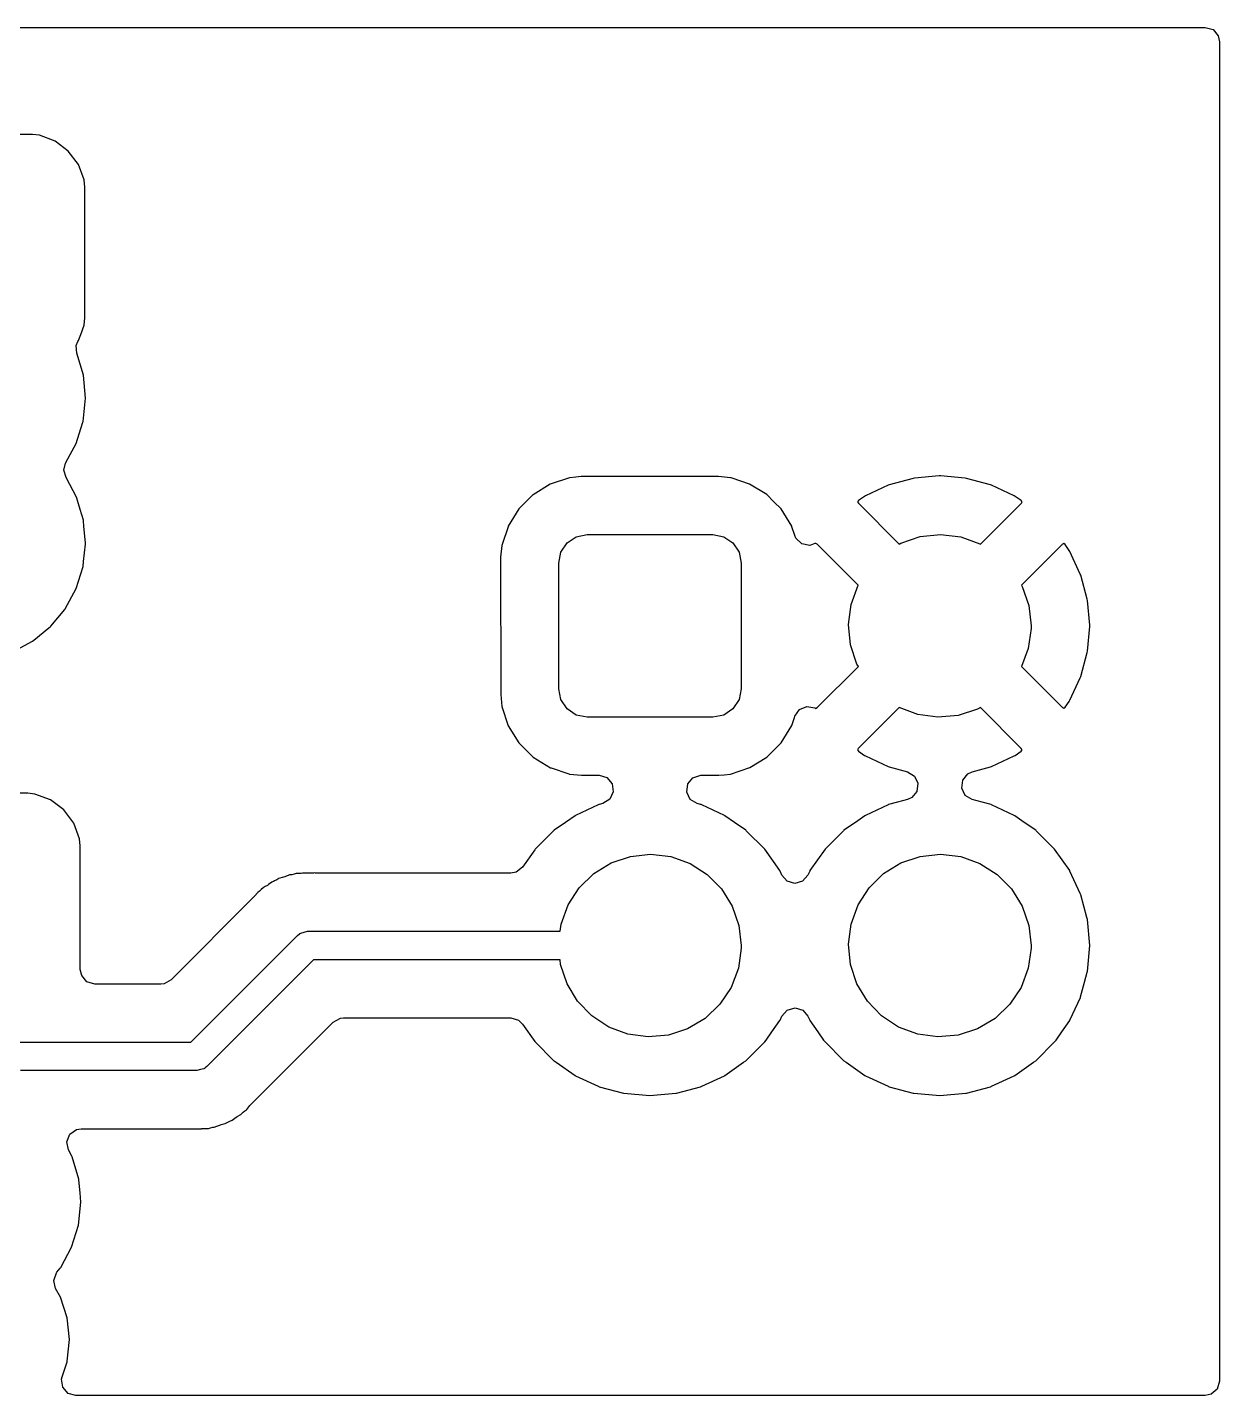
# Model space of a CAD drawing. Extents: x 136.3 to 164.2, y -80.5 to -68.5.
# Drawn here: x 153.79 to 164.24, y -80.49 to -68.51 of the extents above; entities that cross this region are included whole.
import ezdxf

# ---------------------------------------------------------------- set-up
doc = ezdxf.new("R2010")
doc.units = 0
doc.layers.add('BLACK', color=7, linetype='CONTINUOUS')

msp = doc.modelspace()

# ---------------------------------------------------------------- linework, layer by layer
at = {"layer": 'BLACK', "linetype": 'CONTINUOUS'}
for p, q in [((136.385, -68.5085), (164.115, -68.5085)), ((164.115, -68.5085), (164.184, -68.5285)), ((164.184, -68.5285), (164.23, -68.5822)), ((164.23, -68.5822), (164.242, -68.6345)), ((164.242, -68.6345), (164.242, -80.3655)), ((153.838, -69.4465), (152.242, -69.4465)), ((153.9, -69.4533), (153.838, -69.4465)), ((154.037, -69.5044), (153.9, -69.4533)), ((154.153, -69.5917), (154.037, -69.5044)), ((154.241, -69.7083), (154.153, -69.5917)), ((154.292, -69.8447), (154.241, -69.7083)), ((154.298, -69.9069), (154.292, -69.8447)), ((154.298, -71.0531), (154.298, -69.9069)), ((154.292, -71.1153), (154.298, -71.0531)), ((154.241, -71.2517), (154.27, -71.1743)), ((154.27, -71.1743), (154.279, -71.15)), ((154.279, -71.15), (154.292, -71.1153)), ((154.222, -71.2953), (154.235, -71.2586)), ((154.229, -71.3607), (154.222, -71.2953)), ((154.235, -71.2586), (154.241, -71.2517)), ((154.228, -71.361), (154.229, -71.3607)), ((154.285, -71.5554), (154.228, -71.361)), ((154.303, -71.7572), (154.285, -71.5554)), ((154.282, -71.9588), (154.303, -71.7572)), ((154.262, -72.0228), (154.28, -71.9647)), ((154.28, -71.9647), (154.282, -71.9588)), ((154.28, -71.9647), (154.28, -71.9647)), ((154.222, -72.1524), (154.262, -72.0228)), ((154.129, -72.3246), (154.17, -72.25)), ((154.17, -72.25), (154.222, -72.1524)), ((154.114, -72.3856), (154.129, -72.3246)), ((154.134, -72.4513), (154.114, -72.3856)), ((154.134, -72.4514), (154.134, -72.4513)), ((154.166, -72.5123), (154.134, -72.4514)), ((158.544, -72.4525), (158.376, -72.5084)), ((158.6, -72.4466), (158.544, -72.4525)), ((158.646, -72.4418), (158.6, -72.4466)), ((158.649, -72.4415), (158.646, -72.4418)), ((158.646, -72.4418), (158.646, -72.4418)), ((159.255, -72.4415), (158.649, -72.4415)), ((159.851, -72.4415), (159.255, -72.4415)), ((159.955, -72.4522), (159.851, -72.4415)), ((159.962, -72.4544), (159.955, -72.4522)), ((159.969, -72.4568), (159.962, -72.4544)), ((159.962, -72.4544), (159.962, -72.4544)), ((160.123, -72.5079), (159.969, -72.4568)), ((161.557, -72.4584), (161.346, -72.5148)), ((161.567, -72.4565), (161.557, -72.4584)), ((161.785, -72.4375), (161.567, -72.4565)), ((161.795, -72.4375), (161.785, -72.4375)), ((162.013, -72.4565), (161.795, -72.4375)), ((162.023, -72.4584), (162.013, -72.4565)), ((162.234, -72.5148), (162.023, -72.4584)), ((154.224, -72.6235), (154.166, -72.5123)), ((158.22, -72.6066), (158.201, -72.6255)), ((158.226, -72.6014), (158.22, -72.6066)), ((158.376, -72.5084), (158.226, -72.6014)), ((160.273, -72.6006), (160.123, -72.5079)), ((160.336, -72.663), (160.273, -72.6006)), ((161.129, -72.6161), (161.077, -72.6525)), ((161.138, -72.6106), (161.129, -72.6161)), ((161.336, -72.5185), (161.138, -72.6106)), ((161.346, -72.5148), (161.336, -72.5185)), ((162.244, -72.5185), (162.234, -72.5148)), ((162.442, -72.6106), (162.244, -72.5185)), ((162.451, -72.6161), (162.442, -72.6106)), ((162.502, -72.6519), (162.451, -72.6161)), ((154.228, -72.631), (154.224, -72.6235)), ((154.234, -72.6525), (154.228, -72.631)), ((154.258, -72.7317), (154.234, -72.6525)), ((154.285, -72.8254), (154.258, -72.7317)), ((158.101, -72.7265), (158.008, -72.877)), ((158.201, -72.6255), (158.101, -72.7265)), ((160.399, -72.7255), (160.336, -72.663)), ((160.492, -72.8758), (160.399, -72.7255)), ((161.077, -72.6525), (161.069, -72.663)), ((161.069, -72.663), (161.076, -72.6764)), ((161.076, -72.6764), (161.434, -73.0353)), ((162.146, -73.0345), (162.505, -72.6757)), ((162.512, -72.6639), (162.502, -72.6519)), ((162.505, -72.6757), (162.512, -72.6639)), ((154.286, -72.8315), (154.285, -72.8254)), ((154.29, -72.8758), (154.286, -72.8315)), ((154.286, -72.8315), (154.286, -72.8315)), ((154.303, -73.0272), (154.29, -72.8758)), ((158.006, -72.884), (157.955, -73.037)), ((158.008, -72.877), (158.006, -72.884)), ((158.006, -72.884), (158.006, -72.884)), ((158.523, -73.0231), (158.604, -72.969)), ((158.604, -72.969), (158.7, -72.95)), ((158.7, -72.95), (159.8, -72.95)), ((159.8, -72.95), (159.896, -72.969)), ((159.896, -72.969), (159.977, -73.0231)), ((160.494, -72.8828), (160.492, -72.8758)), ((160.519, -72.9593), (160.494, -72.8828)), ((160.494, -72.8828), (160.494, -72.8828)), ((160.529, -72.9816), (160.519, -72.9593)), ((161.449, -73.0261), (161.618, -72.9687)), ((161.618, -72.9687), (161.796, -72.95)), ((161.796, -72.95), (161.973, -72.9711)), ((161.973, -72.9711), (162.141, -73.031)), ((154.287, -73.1853), (154.303, -73.0334)), ((154.303, -73.0334), (154.303, -73.0272)), ((154.303, -73.0334), (154.303, -73.0334)), ((157.952, -73.0448), (157.941, -73.1492)), ((157.955, -73.037), (157.952, -73.0448)), ((158.469, -73.1041), (158.523, -73.0231)), ((159.977, -73.0231), (160.031, -73.1041)), ((160.58, -73.031), (160.529, -72.9816)), ((160.65, -73.045), (160.58, -73.031)), ((160.694, -73.0279), (160.65, -73.045)), ((160.702, -73.0273), (160.694, -73.0279)), ((160.716, -73.0349), (160.702, -73.0273)), ((161.074, -73.3933), (160.716, -73.0349)), ((161.434, -73.0353), (161.449, -73.0261)), ((162.141, -73.031), (162.146, -73.0345)), ((162.864, -73.0356), (162.505, -73.3941)), ((162.877, -73.0286), (162.864, -73.0356)), ((162.887, -73.037), (162.877, -73.0286)), ((162.924, -73.089), (162.887, -73.037)), ((162.929, -73.0985), (162.924, -73.089)), ((154.282, -73.2288), (154.287, -73.1853)), ((157.941, -73.1492), (157.942, -74.3508)), ((158.45, -73.1996), (158.469, -73.1041)), ((158.45, -74.3004), (158.45, -73.1996)), ((160.031, -73.1041), (160.05, -73.1996)), ((160.05, -73.1996), (160.05, -74.3004)), ((163.021, -73.2959), (162.929, -73.0985)), ((154.222, -73.4224), (154.282, -73.2288)), ((163.025, -73.3062), (163.021, -73.2959)), ((163.082, -73.5167), (163.025, -73.3062)), ((154.126, -73.6007), (154.222, -73.4224)), ((161.012, -73.5619), (161.073, -73.3943)), ((161.073, -73.3943), (161.074, -73.3933)), ((162.505, -73.3941), (162.511, -73.4043)), ((162.511, -73.4043), (162.57, -73.5728)), ((160.99, -73.7388), (161.012, -73.5619)), ((162.57, -73.5728), (162.59, -73.75)), ((163.084, -73.5275), (163.082, -73.5167)), ((163.103, -73.7445), (163.084, -73.5275)), ((154.001, -73.7521), (154.122, -73.6055)), ((154.122, -73.6055), (154.126, -73.6007)), ((154.122, -73.6055), (154.122, -73.6055)), ((153.852, -73.8747), (153.983, -73.7681)), ((153.983, -73.7681), (153.997, -73.7569)), ((153.997, -73.7569), (154.001, -73.7521)), ((161.007, -73.9163), (160.99, -73.7388)), ((162.59, -73.7723), (162.565, -73.949)), ((162.59, -73.75), (162.59, -73.7723)), ((163.084, -73.9725), (163.103, -73.7555)), ((163.103, -73.7555), (163.103, -73.7445)), ((153.661, -73.9801), (153.84, -73.885)), ((153.84, -73.885), (153.852, -73.8747)), ((161.064, -74.0856), (161.007, -73.9163)), ((162.565, -73.949), (162.505, -74.106)), ((163.025, -74.1938), (163.082, -73.9833)), ((163.082, -73.9833), (163.084, -73.9725)), ((160.716, -74.4644), (161.076, -74.1051)), ((161.076, -74.1051), (161.064, -74.0856)), ((162.505, -74.106), (162.864, -74.4651)), ((162.929, -74.4015), (163.021, -74.2041)), ((163.021, -74.2041), (163.025, -74.1938)), ((157.942, -74.3508), (157.952, -74.4565)), ((158.469, -74.3959), (158.45, -74.3004)), ((158.523, -74.4769), (158.469, -74.3959)), ((160.031, -74.3959), (159.977, -74.4769)), ((160.05, -74.3004), (160.031, -74.3959)), ((162.888, -74.4622), (162.924, -74.411)), ((162.924, -74.411), (162.929, -74.4015)), ((157.952, -74.4565), (158.008, -74.6242)), ((158.604, -74.531), (158.523, -74.4769)), ((158.7, -74.55), (158.604, -74.531)), ((159.896, -74.531), (159.8, -74.55)), ((159.977, -74.4769), (159.896, -74.531)), ((160.519, -74.5417), (160.56, -74.4833)), ((160.56, -74.4833), (160.625, -74.4561)), ((160.625, -74.4561), (160.695, -74.4686)), ((160.695, -74.4686), (160.701, -74.4725)), ((160.701, -74.4725), (160.716, -74.4644)), ((161.434, -74.4657), (161.075, -74.8243)), ((161.596, -74.5262), (161.434, -74.4657)), ((161.773, -74.5498), (161.596, -74.5262)), ((161.951, -74.5337), (161.773, -74.5498)), ((162.12, -74.4785), (161.951, -74.5337)), ((162.145, -74.464), (162.12, -74.4785)), ((162.504, -74.8236), (162.145, -74.464)), ((162.864, -74.4651), (162.876, -74.4715)), ((162.876, -74.4715), (162.888, -74.4622)), ((158.008, -74.6242), (158.101, -74.7745)), ((159.8, -74.55), (158.7, -74.55)), ((160.399, -74.7735), (160.492, -74.623)), ((160.492, -74.623), (160.515, -74.5538)), ((160.515, -74.5538), (160.519, -74.5417)), ((160.274, -74.8986), (160.399, -74.7735)), ((158.101, -74.7745), (158.227, -74.8994)), ((161.075, -74.8243), (161.068, -74.8361)), ((161.068, -74.8361), (161.078, -74.8481)), ((161.078, -74.8481), (161.129, -74.8839)), ((161.129, -74.8839), (161.138, -74.8894)), ((161.138, -74.8894), (161.336, -74.9815)), ((162.244, -74.9815), (162.442, -74.8894)), ((162.442, -74.8894), (162.451, -74.8839)), ((162.451, -74.8839), (162.503, -74.8475)), ((162.503, -74.8475), (162.511, -74.837)), ((162.511, -74.837), (162.504, -74.8236)), ((158.227, -74.8994), (158.377, -74.9921)), ((158.377, -74.9921), (158.384, -74.9945)), ((158.384, -74.9945), (158.384, -74.9945)), ((158.384, -74.9945), (158.538, -75.0456)), ((159.956, -75.0475), (160.124, -74.9916)), ((160.124, -74.9916), (160.274, -74.8986)), ((161.336, -74.9815), (161.346, -74.9852)), ((161.346, -74.9852), (161.506, -75.028)), ((162.074, -75.028), (162.234, -74.9852)), ((162.234, -74.9852), (162.244, -74.9815)), ((158.538, -75.0456), (158.538, -75.0456)), ((158.538, -75.0456), (158.545, -75.0478)), ((158.545, -75.0478), (158.649, -75.0585)), ((158.649, -75.0585), (158.804, -75.0585)), ((158.804, -75.0585), (158.872, -75.0785)), ((158.872, -75.0785), (158.918, -75.1322)), ((158.918, -75.1322), (158.928, -75.2024)), ((159.581, -75.1349), (159.626, -75.0802)), ((159.626, -75.0802), (159.696, -75.0585)), ((159.696, -75.0585), (159.851, -75.0585)), ((159.851, -75.0585), (159.854, -75.0582)), ((159.854, -75.0582), (159.9, -75.0534)), ((159.854, -75.0582), (159.854, -75.0582)), ((159.9, -75.0534), (159.956, -75.0475)), ((161.506, -75.028), (161.567, -75.065)), ((161.567, -75.065), (161.598, -75.1288)), ((161.598, -75.1288), (161.589, -75.1993)), ((161.982, -75.1706), (161.991, -75.1001)), ((161.991, -75.1001), (162.036, -75.0454)), ((162.036, -75.0454), (162.074, -75.028)), ((153.798, -75.2165), (152.202, -75.2165)), ((153.86, -75.2233), (153.798, -75.2165)), ((153.997, -75.2744), (153.86, -75.2233)), ((158.928, -75.2024), (158.899, -75.267)), ((159.572, -75.2054), (159.581, -75.1349)), ((159.603, -75.2693), (159.572, -75.2054)), ((161.589, -75.1993), (161.544, -75.2541)), ((162.013, -75.2345), (161.982, -75.1706)), ((162.074, -75.2714), (162.013, -75.2345)), ((154.113, -75.3617), (153.997, -75.2744)), ((154.201, -75.4783), (154.113, -75.3617)), ((158.796, -75.318), (158.598, -75.4102)), ((158.801, -75.3157), (158.796, -75.318)), ((158.796, -75.318), (158.796, -75.318)), ((158.806, -75.3143), (158.801, -75.3157)), ((158.836, -75.3062), (158.806, -75.3143)), ((158.806, -75.3143), (158.806, -75.3143)), ((158.899, -75.267), (158.836, -75.3062)), ((159.664, -75.3062), (159.603, -75.2693)), ((159.694, -75.3143), (159.664, -75.3062)), ((159.699, -75.3157), (159.694, -75.3143)), ((159.694, -75.3143), (159.694, -75.3143)), ((159.704, -75.318), (159.699, -75.3157)), ((159.902, -75.4102), (159.704, -75.318)), ((159.704, -75.318), (159.704, -75.318)), ((161.336, -75.318), (161.138, -75.4102)), ((161.341, -75.3157), (161.336, -75.318)), ((161.336, -75.318), (161.336, -75.318)), ((161.418, -75.2951), (161.341, -75.3157)), ((161.506, -75.2714), (161.418, -75.2951)), ((161.544, -75.2541), (161.506, -75.2714)), ((162.162, -75.2951), (162.074, -75.2714)), ((162.239, -75.3157), (162.162, -75.2951)), ((162.244, -75.318), (162.239, -75.3157)), ((162.442, -75.4102), (162.244, -75.318)), ((162.244, -75.318), (162.244, -75.318)), ((154.252, -75.6147), (154.201, -75.4783)), ((158.51, -75.4711), (158.41, -75.5406)), ((158.593, -75.4125), (158.51, -75.4711)), ((158.598, -75.4102), (158.593, -75.4125)), ((158.598, -75.4102), (158.598, -75.4102)), ((159.907, -75.4125), (159.902, -75.4102)), ((159.902, -75.4102), (159.902, -75.4102)), ((159.99, -75.4711), (159.907, -75.4125)), ((160.09, -75.5406), (159.99, -75.4711)), ((161.05, -75.4711), (160.95, -75.5406)), ((161.133, -75.4125), (161.05, -75.4711)), ((161.138, -75.4102), (161.133, -75.4125)), ((161.138, -75.4102), (161.138, -75.4102)), ((162.447, -75.4125), (162.442, -75.4102)), ((162.442, -75.4102), (162.442, -75.4102)), ((162.53, -75.4711), (162.447, -75.4125)), ((162.63, -75.5406), (162.53, -75.4711)), ((158.406, -75.5438), (158.244, -75.7057)), ((158.41, -75.5406), (158.406, -75.5438)), ((158.41, -75.5406), (158.41, -75.5406)), ((160.094, -75.5438), (160.09, -75.5406)), ((160.09, -75.5406), (160.09, -75.5406)), ((160.256, -75.7057), (160.094, -75.5438)), ((160.946, -75.5438), (160.784, -75.7057)), ((160.95, -75.5406), (160.946, -75.5438)), ((160.95, -75.5406), (160.95, -75.5406)), ((162.634, -75.5438), (162.63, -75.5406)), ((162.63, -75.5406), (162.63, -75.5406)), ((162.796, -75.7057), (162.634, -75.5438)), ((154.258, -75.6769), (154.252, -75.6147)), ((154.258, -76.7605), (154.258, -75.6769)), ((158.241, -75.7102), (158.134, -75.8628)), ((158.244, -75.7057), (158.241, -75.7102)), ((158.241, -75.7102), (158.241, -75.7102)), ((160.388, -75.8933), (160.256, -75.7057)), ((160.784, -75.7057), (160.652, -75.8933)), ((162.928, -75.8933), (162.796, -75.7057)), ((158.757, -75.9196), (158.909, -75.8261)), ((158.909, -75.8261), (159.078, -75.7687)), ((159.078, -75.7687), (159.256, -75.75)), ((159.256, -75.75), (159.433, -75.7711)), ((159.433, -75.7711), (159.601, -75.831)), ((159.601, -75.831), (159.751, -75.9265)), ((161.297, -75.9196), (161.449, -75.8261)), ((161.449, -75.8261), (161.618, -75.7687)), ((161.618, -75.7687), (161.796, -75.75)), ((161.796, -75.75), (161.973, -75.7711)), ((161.973, -75.7711), (162.141, -75.831)), ((162.141, -75.831), (162.291, -75.9265)), ((155.99, -75.968), (155.979, -75.9743)), ((155.996, -75.964), (155.99, -75.968)), ((155.99, -75.968), (155.99, -75.968)), ((156.039, -75.9516), (155.996, -75.964)), ((156.05, -75.9478), (156.039, -75.9516)), ((156.084, -75.9344), (156.05, -75.9478)), ((156.091, -75.9315), (156.084, -75.9344)), ((156.084, -75.9344), (156.084, -75.9344)), ((156.104, -75.9299), (156.091, -75.9315)), ((156.111, -75.929), (156.104, -75.9299)), ((156.131, -75.925), (156.111, -75.929)), ((156.132, -75.9245), (156.131, -75.925)), ((156.15, -75.9193), (156.132, -75.9245)), ((156.158, -75.9191), (156.15, -75.9193)), ((156.162, -75.9189), (156.158, -75.9191)), ((156.194, -75.9179), (156.162, -75.9189)), ((156.206, -75.917), (156.194, -75.9179)), ((156.21, -75.9165), (156.206, -75.917)), ((156.206, -75.917), (156.206, -75.917)), ((156.206, -75.917), (156.206, -75.917)), ((156.238, -75.9165), (156.21, -75.9165)), ((156.242, -75.9164), (156.238, -75.9165)), ((156.302, -75.9145), (156.242, -75.9164)), ((156.31, -75.9143), (156.302, -75.9145)), ((156.302, -75.9145), (156.302, -75.9145)), ((156.318, -75.916), (156.31, -75.9143)), ((156.329, -75.9165), (156.318, -75.916)), ((158.031, -75.9165), (156.329, -75.9165)), ((158.078, -75.9071), (158.031, -75.9165)), ((158.134, -75.8628), (158.078, -75.9071)), ((158.63, -76.0444), (158.757, -75.9196)), ((159.751, -75.9265), (159.877, -76.0531)), ((160.39, -75.8982), (160.388, -75.8933)), ((160.406, -75.9325), (160.39, -75.8982)), ((160.39, -75.8982), (160.39, -75.8982)), ((160.451, -75.9847), (160.406, -75.9325)), ((160.634, -75.9325), (160.587, -75.9857)), ((160.65, -75.8982), (160.634, -75.9325)), ((160.652, -75.8933), (160.65, -75.8982)), ((160.65, -75.8982), (160.65, -75.8982)), ((161.17, -76.0444), (161.297, -75.9196)), ((162.291, -75.9265), (162.417, -76.0531)), ((162.93, -75.8982), (162.928, -75.8933)), ((163.021, -76.0929), (162.93, -75.8982)), ((162.93, -75.8982), (162.93, -75.8982)), ((155.813, -76.0845), (155.785, -76.1186)), ((155.829, -76.0726), (155.813, -76.0845)), ((155.844, -76.0598), (155.829, -76.0726)), ((155.859, -76.0455), (155.844, -76.0598)), ((155.878, -76.034), (155.859, -76.0455)), ((155.897, -76.0229), (155.878, -76.034)), ((155.907, -76.0164), (155.897, -76.0229)), ((155.936, -75.9951), (155.907, -76.0164)), ((155.942, -75.9904), (155.936, -75.9951)), ((155.95, -75.9875), (155.942, -75.9904)), ((155.961, -75.983), (155.95, -75.9875)), ((155.95, -75.9875), (155.95, -75.9875)), ((155.979, -75.9743), (155.961, -75.983)), ((158.533, -76.1943), (158.63, -76.0444)), ((159.877, -76.0531), (159.971, -76.2043)), ((160.519, -76.0052), (160.451, -75.9847)), ((160.587, -75.9857), (160.519, -76.0052)), ((161.073, -76.1943), (161.17, -76.0444)), ((162.417, -76.0531), (162.511, -76.2043)), ((155.777, -76.1274), (155.054, -76.8496)), ((155.785, -76.1186), (155.777, -76.1274)), ((158.472, -76.3619), (158.533, -76.1943)), ((159.971, -76.2043), (160.03, -76.3728)), ((161.012, -76.3619), (161.073, -76.1943)), ((162.511, -76.2043), (162.57, -76.3728)), ((163.024, -76.1008), (163.021, -76.0929)), ((163.026, -76.1061), (163.024, -76.1008)), ((163.079, -76.3052), (163.026, -76.1061)), ((163.026, -76.1061), (163.026, -76.1061)), ((163.084, -76.3219), (163.079, -76.3052)), ((163.103, -76.55), (163.084, -76.3219)), ((156.162, -76.4616), (156.179, -76.4483)), ((156.179, -76.4483), (156.182, -76.4448)), ((156.182, -76.4448), (156.185, -76.444)), ((156.185, -76.444), (156.19, -76.4401)), ((156.19, -76.4401), (156.22, -76.4337)), ((156.22, -76.4337), (156.25, -76.425)), ((156.25, -76.425), (158.464, -76.425)), ((158.464, -76.425), (158.472, -76.3619)), ((160.03, -76.3728), (160.05, -76.55)), ((160.99, -76.5388), (161.012, -76.3619)), ((162.57, -76.3728), (162.59, -76.55)), ((155.228, -77.395), (156.162, -76.4616)), ((160.05, -76.55), (160.05, -76.5723)), ((161.007, -76.7163), (160.99, -76.5388)), ((162.59, -76.55), (162.59, -76.5723)), ((163.084, -76.7781), (163.103, -76.55)), ((156.302, -76.675), (155.368, -77.6084)), ((158.463, -76.675), (156.302, -76.675)), ((158.467, -76.7163), (158.463, -76.675)), ((160.05, -76.5723), (160.025, -76.749)), ((162.59, -76.5723), (162.565, -76.749)), ((154.27, -76.8128), (154.258, -76.7605)), ((158.524, -76.8856), (158.467, -76.7163)), ((160.025, -76.749), (159.962, -76.9157)), ((161.064, -76.8856), (161.007, -76.7163)), ((162.565, -76.749), (162.502, -76.9157)), ((163.059, -76.8709), (163.082, -76.7834)), ((163.082, -76.7834), (163.084, -76.7781)), ((163.082, -76.7834), (163.082, -76.7834)), ((154.316, -76.8665), (154.27, -76.8128)), ((154.385, -76.8865), (154.316, -76.8665)), ((154.965, -76.8865), (154.385, -76.8865)), ((154.992, -76.8836), (154.965, -76.8865)), ((155.054, -76.8496), (154.992, -76.8836)), ((158.616, -77.0381), (158.524, -76.8856)), ((159.962, -76.9157), (159.863, -77.0642)), ((161.156, -77.0381), (161.064, -76.8856)), ((162.502, -76.9157), (162.403, -77.0642)), ((163.024, -76.9992), (163.059, -76.8709)), ((158.74, -77.1664), (158.616, -77.0381)), ((161.28, -77.1664), (161.156, -77.0381)), ((162.93, -77.2018), (163.022, -77.0042)), ((163.022, -77.0042), (163.024, -76.9992)), ((163.022, -77.0042), (163.022, -77.0042)), ((158.889, -77.2641), (158.74, -77.1664)), ((159.863, -77.0642), (159.734, -77.1872)), ((160.39, -77.2018), (160.406, -77.1675)), ((160.406, -77.1675), (160.453, -77.1143)), ((160.453, -77.1143), (160.521, -77.0948)), ((160.521, -77.0948), (160.589, -77.1153)), ((160.589, -77.1153), (160.634, -77.1675)), ((160.634, -77.1675), (160.65, -77.2018)), ((161.429, -77.2641), (161.28, -77.1664)), ((162.403, -77.0642), (162.274, -77.1872)), ((155.753, -77.9426), (156.475, -77.2204)), ((156.475, -77.2204), (156.538, -77.1864)), ((156.538, -77.1864), (156.565, -77.1835)), ((156.565, -77.1835), (158.031, -77.1835)), ((158.031, -77.1835), (158.099, -77.2035)), ((158.099, -77.2035), (158.134, -77.2372)), ((158.134, -77.2372), (158.241, -77.3898)), ((159.056, -77.3262), (158.889, -77.2641)), ((159.58, -77.2785), (159.411, -77.3337)), ((159.734, -77.1872), (159.58, -77.2785)), ((160.319, -77.3053), (160.388, -77.2067)), ((160.388, -77.2067), (160.39, -77.2018)), ((160.39, -77.2018), (160.39, -77.2018)), ((160.65, -77.2018), (160.65, -77.2018)), ((160.65, -77.2018), (160.652, -77.2067)), ((160.652, -77.2067), (160.721, -77.3053)), ((161.596, -77.3262), (161.429, -77.2641)), ((162.12, -77.2785), (161.951, -77.3337)), ((162.274, -77.1872), (162.12, -77.2785)), ((162.859, -77.3053), (162.928, -77.2067)), ((162.928, -77.2067), (162.93, -77.2018)), ((162.93, -77.2018), (162.93, -77.2018)), ((153.73, -77.395), (155.228, -77.395)), ((158.241, -77.3898), (158.244, -77.3943)), ((158.244, -77.3943), (158.406, -77.5562)), ((159.233, -77.3498), (159.056, -77.3262)), ((159.411, -77.3337), (159.233, -77.3498)), ((160.094, -77.5562), (160.256, -77.3943)), ((160.256, -77.3943), (160.268, -77.3773)), ((160.268, -77.3773), (160.319, -77.3053)), ((160.721, -77.3053), (160.772, -77.3773)), ((160.772, -77.3773), (160.784, -77.3943)), ((160.784, -77.3943), (160.946, -77.5562)), ((161.773, -77.3498), (161.596, -77.3262)), ((161.951, -77.3337), (161.773, -77.3498)), ((162.634, -77.5562), (162.796, -77.3943)), ((162.796, -77.3943), (162.808, -77.3773)), ((162.808, -77.3773), (162.859, -77.3053)), ((155.28, -77.645), (153.733, -77.645)), ((155.31, -77.6363), (155.28, -77.645)), ((155.34, -77.6299), (155.31, -77.6363)), ((155.345, -77.626), (155.34, -77.6299)), ((155.348, -77.6252), (155.345, -77.626)), ((155.351, -77.6217), (155.348, -77.6252)), ((155.368, -77.6084), (155.351, -77.6217)), ((158.406, -77.5562), (158.41, -77.5594)), ((158.41, -77.5594), (158.41, -77.5594)), ((158.41, -77.5594), (158.429, -77.5725)), ((158.429, -77.5725), (158.593, -77.6875)), ((159.907, -77.6875), (160.071, -77.5725)), ((160.071, -77.5725), (160.09, -77.5594)), ((160.09, -77.5594), (160.094, -77.5562)), ((160.09, -77.5594), (160.09, -77.5594)), ((160.946, -77.5562), (160.95, -77.5594)), ((160.95, -77.5594), (160.95, -77.5594)), ((160.95, -77.5594), (160.969, -77.5725)), ((160.969, -77.5725), (161.133, -77.6875)), ((162.447, -77.6875), (162.611, -77.5725)), ((162.611, -77.5725), (162.63, -77.5594)), ((162.63, -77.5594), (162.634, -77.5562)), ((162.63, -77.5594), (162.63, -77.5594)), ((158.593, -77.6875), (158.598, -77.6898)), ((158.598, -77.6898), (158.598, -77.6898)), ((158.598, -77.6898), (158.796, -77.782)), ((159.704, -77.782), (159.902, -77.6898)), ((159.902, -77.6898), (159.907, -77.6875)), ((159.902, -77.6898), (159.902, -77.6898)), ((161.133, -77.6875), (161.138, -77.6898)), ((161.138, -77.6898), (161.138, -77.6898)), ((161.138, -77.6898), (161.336, -77.782)), ((162.244, -77.782), (162.442, -77.6898)), ((162.442, -77.6898), (162.447, -77.6875)), ((162.442, -77.6898), (162.442, -77.6898)), ((158.796, -77.782), (158.801, -77.7843)), ((158.801, -77.7843), (158.806, -77.7857)), ((158.806, -77.7857), (158.806, -77.7857)), ((158.806, -77.7857), (159.017, -77.8421)), ((159.017, -77.8421), (159.017, -77.8421)), ((159.017, -77.8421), (159.022, -77.8435)), ((159.022, -77.8435), (159.25, -77.8635)), ((159.25, -77.8635), (159.478, -77.8435)), ((159.478, -77.8435), (159.483, -77.8421)), ((159.483, -77.8421), (159.694, -77.7857)), ((159.483, -77.8421), (159.483, -77.8421)), ((159.694, -77.7857), (159.699, -77.7843)), ((159.694, -77.7857), (159.694, -77.7857)), ((159.699, -77.7843), (159.704, -77.782)), ((161.336, -77.782), (161.341, -77.7843)), ((161.341, -77.7843), (161.346, -77.7857)), ((161.346, -77.7857), (161.346, -77.7857)), ((161.346, -77.7857), (161.557, -77.8421)), ((161.557, -77.8421), (161.557, -77.8421)), ((161.557, -77.8421), (161.562, -77.8435)), ((161.562, -77.8435), (161.79, -77.8635)), ((161.79, -77.8635), (162.018, -77.8435)), ((162.018, -77.8435), (162.023, -77.8421)), ((162.023, -77.8421), (162.234, -77.7857)), ((162.023, -77.8421), (162.023, -77.8421)), ((162.234, -77.7857), (162.239, -77.7843)), ((162.234, -77.7857), (162.234, -77.7857)), ((162.239, -77.7843), (162.244, -77.782)), ((155.686, -78.0102), (155.701, -77.9974)), ((155.701, -77.9974), (155.711, -77.9901)), ((155.711, -77.9901), (155.717, -77.9855)), ((155.717, -77.9855), (155.745, -77.9514)), ((155.745, -77.9514), (155.753, -77.9426)), ((155.446, -78.1356), (155.48, -78.1222)), ((155.48, -78.1222), (155.491, -78.1184)), ((155.491, -78.1184), (155.526, -78.1082)), ((155.526, -78.1082), (155.534, -78.106)), ((155.526, -78.1082), (155.526, -78.1082)), ((155.534, -78.106), (155.54, -78.102)), ((155.54, -78.102), (155.551, -78.0957)), ((155.54, -78.102), (155.54, -78.102)), ((155.551, -78.0957), (155.569, -78.087)), ((155.569, -78.087), (155.588, -78.0796)), ((155.588, -78.0796), (155.623, -78.0536)), ((155.623, -78.0536), (155.633, -78.047)), ((155.633, -78.047), (155.665, -78.0286)), ((155.665, -78.0286), (155.671, -78.0245)), ((155.665, -78.0286), (155.665, -78.0286)), ((155.671, -78.0245), (155.686, -78.0102)), ((154.141, -78.2682), (154.167, -78.2022)), ((154.167, -78.2022), (154.225, -78.1607)), ((154.225, -78.1607), (154.267, -78.1535)), ((154.267, -78.1535), (155.201, -78.1535)), ((155.201, -78.1535), (155.212, -78.154)), ((155.212, -78.154), (155.22, -78.1557)), ((155.22, -78.1557), (155.228, -78.1555)), ((155.228, -78.1555), (155.288, -78.1536)), ((155.228, -78.1555), (155.228, -78.1555)), ((155.288, -78.1536), (155.292, -78.1535)), ((155.292, -78.1535), (155.32, -78.1535)), ((155.32, -78.1535), (155.324, -78.153)), ((155.324, -78.153), (155.336, -78.1521)), ((155.324, -78.153), (155.324, -78.153)), ((155.336, -78.1521), (155.368, -78.151)), ((155.368, -78.151), (155.372, -78.1509)), ((155.372, -78.1509), (155.38, -78.1507)), ((155.38, -78.1507), (155.399, -78.145)), ((155.399, -78.145), (155.419, -78.141)), ((155.419, -78.141), (155.431, -78.1395)), ((155.431, -78.1395), (155.439, -78.1385)), ((155.431, -78.1395), (155.431, -78.1395)), ((155.439, -78.1385), (155.446, -78.1356)), ((155.446, -78.1356), (155.446, -78.1356)), ((154.155, -78.3379), (154.141, -78.2682)), ((154.185, -78.3955), (154.155, -78.3379)), ((154.188, -78.401), (154.185, -78.3955)), ((154.245, -78.5954), (154.188, -78.401)), ((154.246, -78.6015), (154.245, -78.5954)), ((154.256, -78.714), (154.246, -78.6015)), ((154.246, -78.6015), (154.246, -78.6015)), ((154.263, -78.7972), (154.256, -78.714)), ((154.242, -78.9988), (154.263, -78.7972)), ((154.182, -79.1924), (154.242, -78.9988)), ((154.086, -79.3707), (154.182, -79.1924)), ((154.025, -79.4845), (154.048, -79.4174)), ((154.048, -79.4174), (154.053, -79.4102)), ((154.053, -79.4102), (154.082, -79.3755)), ((154.082, -79.3755), (154.086, -79.3707)), ((154.041, -79.5535), (154.025, -79.4845)), ((154.085, -79.6284), (154.041, -79.5535)), ((154.144, -79.8101), (154.085, -79.6284)), ((154.164, -80), (154.144, -79.8101)), ((154.144, -80.1899), (154.164, -80)), ((154.099, -80.3266), (154.142, -80.1962)), ((154.142, -80.1962), (154.144, -80.1899)), ((154.094, -80.3476), (154.099, -80.3266)), ((154.104, -80.4178), (154.094, -80.3476)), ((164.242, -80.3655), (164.221, -80.4336)), ((154.151, -80.4715), (154.104, -80.4178)), ((154.219, -80.4915), (154.151, -80.4715)), ((164.115, -80.4915), (154.219, -80.4915)), ((164.168, -80.4801), (164.115, -80.4915)), ((164.221, -80.4336), (164.168, -80.4801))]:
    msp.add_line(p, q, dxfattribs=at)

doc.saveas('drawing.dxf')
